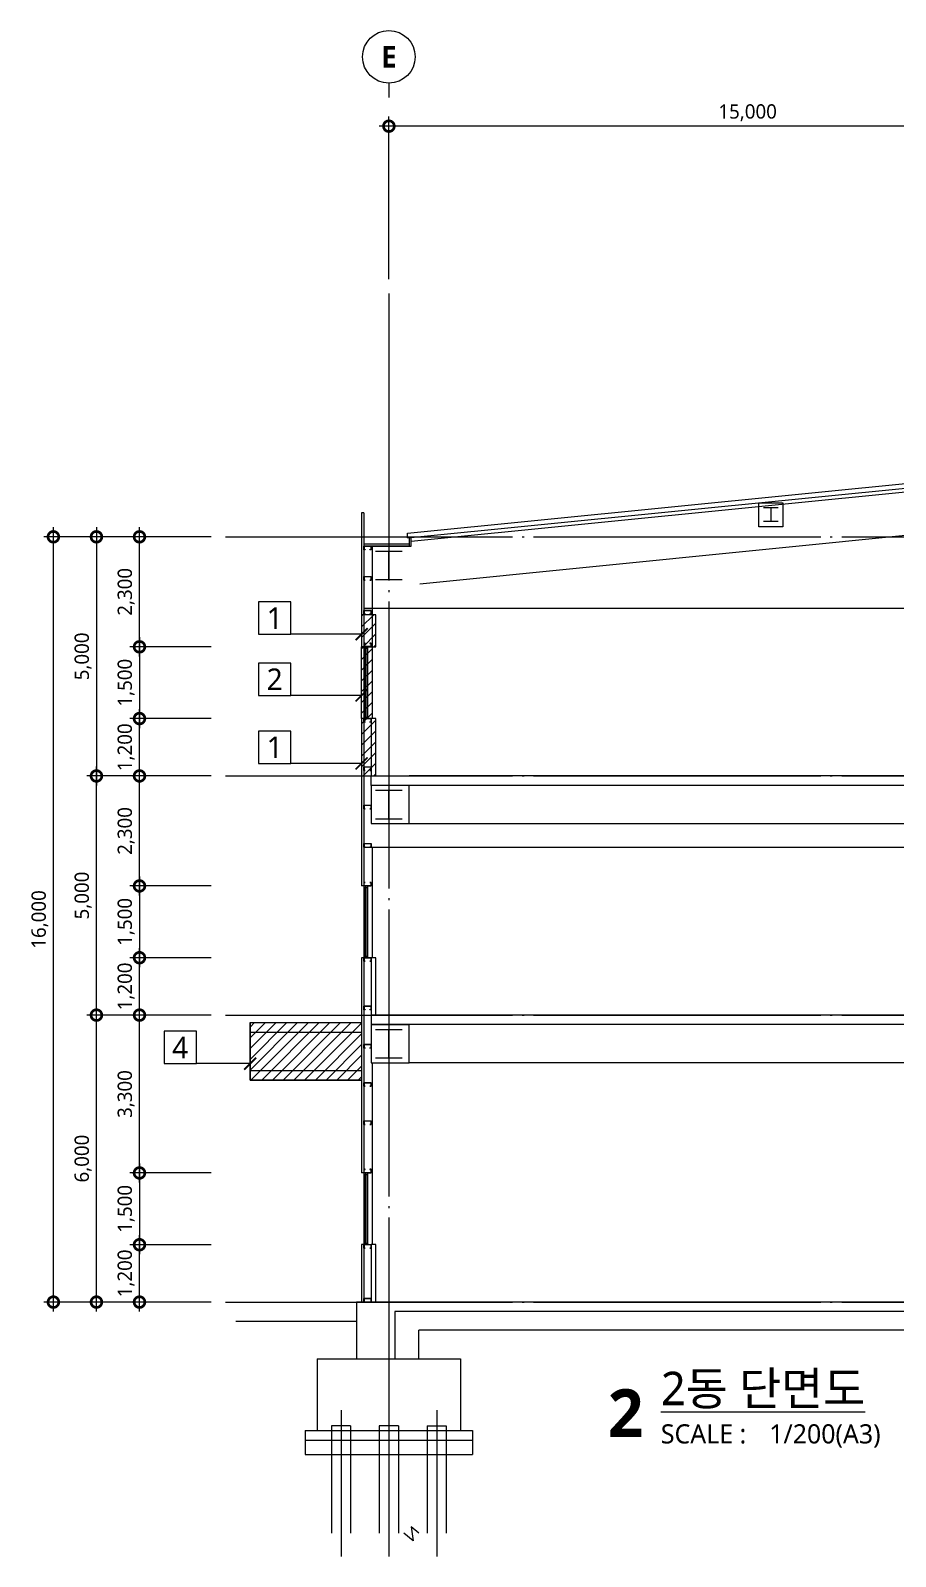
# Model space of a CAD drawing. Header units: millimetres. Extents: x 4650 to 81049, y 2671 to 56844.
# Drawn here: x 47898 to 65980, y 24940 to 56844 of the extents above; entities that cross this region are included whole.
import ezdxf
from ezdxf.enums import TextEntityAlignment as Align
from ezdxf.xclip import XClip

# ---------------------------------------------------------------- set-up
doc = ezdxf.new("R2010")
doc.units = ezdxf.units.MM
doc.header["$LTSCALE"] = 200
doc.header["$XCLIPFRAME"] = 0
doc.linetypes.add('CEN-GAUN', pattern=[32.2, 30, -1, 0.2, -1])
doc.layers.get('DEFPOINTS').update_dxf_attribs({"color": 137})
for name, color, linetype in [('0-S-col', 4, 'Continuous'), ('CEN', 1, 'CEN-GAUN'), ('DIM', 7, 'Continuous'), ('ELE-3', 3, 'Continuous'), ('ELE-4', 4, 'Continuous'), ('ELE-6', 6, 'Continuous'), ('ELE-8', 8, 'Continuous'), ('S-CON', 2, 'Continuous'), ('SYM', 6, 'Continuous'), ('SYM-BUB', 3, 'Continuous'), ('SYM-LEAD', 6, 'Continuous'), ('TEXT', 3, 'Continuous'), ('입면선', 9, 'Continuous'), ('중심선', 1, 'Continuous'), ('철거영역', 6, 'Continuous')]:
    doc.layers.add(name, color=color, linetype=linetype)
doc.styles.add('$0$스타일1', font='malgun.ttf')
doc.styles.add('스타일1', font='malgun.ttf')
doc.styles.add('스타일2', font='malgunbd.ttf')
doc.dimstyles.new('CJA', dxfattribs={"dimscale": 300, "dimtxt": 2.7, "dimasz": 1, "dimexe": 2, "dimexo": 3, "dimgap": 1, "dimtad": 1, "dimdec": 0, "dimzin": 1, "dimdsep": 46, "dimlunit": 6, "dimtxsty": '$0$스타일1', "dimblk": 'CJDOT', "dimcen": 0.09, "dimdle": 1, "dimclrd": 256, "dimclre": 256, "dimclrt": 3, "dimadec": 0, "dimazin": 0, "dimtfac": 1, "dimtdec": 0, "dimtix": 1, "dimtmove": 2, "dimatfit": 3, "dimldrblk": 'CJDOT', "dimfxl": 1, "dimtolj": 1, "dimtzin": 1, "dimarcsym": 0})
doc.dimstyles.new('DIM-QD 1', dxfattribs={"dimtxt": 3, "dimasz": 1.5, "dimexe": 1, "dimexo": 0, "dimgap": 1, "dimtad": 1, "dimdec": 3, "dimdsep": 46, "dimlunit": 6, "dimtxsty": '$0$스타일1', "dimblk1": 'ARCHTICK', "dimblk2": 'ARCHTICK', "dimsah": 1, "dimcen": 0, "dimclrd": 256, "dimclre": 256, "dimclrt": 3, "dimazin": 2, "dimtfac": 1, "dimtdec": 3, "dimtix": 1, "dimtmove": 2, "dimatfit": 3, "dimldrblk": 'ARCHTICK', "dimfxl": 1, "dimtolj": 1, "dimtzin": 0, "dimarcsym": 0})
pattern_1 = [(45, (-1669.581720153801, 58600.00000004956), (-112.2532015133644, 112.2532015133644), [])]

# ---------------------------------------------------------------- blocks, each defined once
blk = doc.blocks.new('NEW_BUB')
at = {"layer": 'SYM-BUB', "color": 6}
blk.add_line((0, 3.000000000000056), (0, 5.68e-14), dxfattribs=at)
blk.add_circle((0, 8.500000000000057), 5.5, dxfattribs=at)
at = {"layer": 'SYM-BUB', "color": 3, "style": '스타일2'}
blk.add_attdef('X', text='', height=4.5, dxfattribs=at).set_placement((0, 8.500000000000057), align=Align.MIDDLE)
blk = doc.blocks.new('I-Center Section')
at = {"layer": '0-S-col', "color": 8, "ltscale": 20}
for p, q in [((8136.574969317757, 16602.98704325481), (7833.356422484787, 16602.98704325478)), ((8136.574969317757, 16315.79153113769), (7833.356422484787, 16315.79153113771)), ((-276.4744467963465, 10700.80980511539), (276.4744467964629, 10700.80980511539)), ((5.820766091346741e-11, 10105.21777651727), (5.820766091346741e-11, 10700.80980511539)), ((-276.4744467963465, 10105.21777651727), (276.4744467964629, 10105.21777651727)), ((-276.4744467964047, 5700.809805115452), (276.4744467964047, 5700.809805115452)), ((0, 5105.217776517326), (0, 5700.809805115452)), ((-276.4744467964047, 5105.217776517326), (276.4744467964047, 5105.217776517326))]:
    blk.add_line(p, q, dxfattribs=at)
at = {"layer": '0-S-col', "color": 8}
for p, q in [((7984.965695901243, 16602.98704325478), (7984.965695901243, 16315.79153113771)), ((-276.4744467963465, 15700.80980511539), (276.4744467964629, 15700.80980511539)), ((5.820766091346741e-11, 15105.21777651727), (5.820766091346741e-11, 15700.80980511539)), ((-276.4744467963465, 15105.21777651727), (276.4744467964629, 15105.21777651727))]:
    blk.add_line(p, q, dxfattribs=at)
at = {"layer": 'ELE-3', "color": 8}
for p, q in [((387.3672922719852, 16075.12820304459), (29999.99999999982, 19036.39147381738)), ((387.3672922720434, 15974.62944683337), (30009.9503719019, 18936.88775479636)), ((-570.0000000000582, 16499.99999999988), (-570.0000000001164, 13699.99999999991)), ((-520.0000000001164, 16499.99999999989), (-570, 16499.99999999991)), ((-520.0000000000582, 16499.99999999988), (-520.0000000000582, 13699.99999999991)), ((387.3672922720434, 15974.62944683337), (387.3672922720434, 16075.1282030446)), ((424.9999999998836, 15846.7551437423), (-520.0000000001164, 15846.7551437423)), ((424.9999999998836, 15804.85800981289), (-520.0000000001164, 15804.85800981289)), ((-425.0000000001746, 13699.99999999991), (-570.0000000001164, 13699.99999999991)), ((-425.0000000000582, 13699.99999999993), (-570.0000000001164, 13699.99999999992)), ((-425.0000000000582, 12199.99999999993), (-570.0000000001164, 12199.99999999991)), ((-570.0000000000582, 12199.99999999992), (-570.0000000000582, 8700)), ((-520.0000000000582, 12199.99999999993), (-520.0000000000582, 8700)), ((-520.0000000000582, 8700), (-570.0000000001746, 8700)), ((-425.0000000001746, 8699.999999999985), (-570.0000000001164, 8699.999999999985)), ((-425.0000000000582, 8700.000000000007), (-570.0000000001164, 8699.999999999993)), ((-520.0000000000582, 7200.000000000015), (-570.0000000001746, 7200)), ((-570, 7200), (-570, 2700.000000000073)), ((-425.0000000000582, 7200), (-570.0000000001164, 7199.999999999985)), ((-520.0000000000582, 7200.000000000007), (-520.0000000000582, 2700.000000000073)), ((-425.0000000001746, 2700.000000000065), (-570.0000000001164, 2700.000000000065)), ((-425.0000000000582, 2700.000000000087), (-570.0000000001164, 2700.000000000073)), ((-570, 1200.000000000065), (-570, 0)), ((-425.0000000000582, 1200.00000000008), (-570.0000000001164, 1200.000000000065)), ((-520.0000000000582, 1200.000000000073), (-520, 0))]:
    blk.add_line(p, q, dxfattribs=at)
at = {"layer": 'ELE-4', "color": 8}
for points in [[(-369.999999999709, 10999.99999999991), (-269.999999999709, 10999.99999999991), (-269.9999999997672, 12199.99999999993), (-369.9999999997672, 12199.99999999993)], [(-369.999999999709, 5999.999999999985), (-269.999999999709, 5999.999999999985), (-269.9999999997672, 7200), (-369.9999999997672, 7200)], [(-369.999999999709, 6.548361852765083e-11), (-269.999999999709, 6.548361852765083e-11), (-269.9999999997672, 1200.00000000008), (-369.9999999997672, 1200.00000000008)]]:
    blk.add_lwpolyline(points, close=True, dxfattribs=at)
at = {"layer": 'ELE-6', "color": 8}
blk.add_lwpolyline([(424.9999999998836, 15804.85800981289), (462.8343263093848, 15804.85800981289), (462.8343263093848, 15982.17615023711), (424.9999999998836, 15982.17615023711)], close=True, dxfattribs=at)
at = {"layer": 'ELE-8', "color": 8}
for p, q in [((-2900.000000000124, 5841.393189415525), (-569.9999999999927, 5841.393189415532)), ((-2900.000000000124, 5841.393189415525), (-2900.000000000124, 4641.393189415525)), ((-2900.000000000124, 5641.393189415525), (-569.9999999999927, 5641.393189415525)), ((-2900.000000000124, 4841.393160812411), (-569.9999999999927, 4841.393160812411)), ((-2900.000000000124, 4641.393189415525), (-569.9999999999927, 4641.393189415525))]:
    blk.add_line(p, q, dxfattribs=at)
at = {"layer": 'S-CON', "color": 8}
for p, q in [((60424.99999999993, 10999.99999999994), (424.9999999998836, 10999.99999999991)), ((60424.99999999993, 10799.99999999994), (424.9999999998836, 10799.99999999991)), ((60424.99999999988, 6000), (424.9999999998254, 5999.999999999971)), ((60424.99999999988, 5800), (424.9999999998254, 5799.999999999971))]:
    blk.add_line(p, q, dxfattribs=at)
at = {"layer": 'S-CON', "color": 8, "ltscale": 20}
for p, q in [((60724.99999999993, -1.455191522836685e-10), (-675.0000000001164, 0)), ((-675.0000000001164, 0), (-675.0000000001164, -1200.000000000029)), ((124.9999999998836, -200.0000000000873), (124.9999999998836, -1200.000000000029)), ((14574.99999999988, -200.0000000001455), (124.9999999998836, -200.0000000001164))]:
    blk.add_line(p, q, dxfattribs=at)
at = {"layer": 'S-CON', "color": 8}
for points in [[(425.0000000001164, 10799.99999999991), (-370, 10803.0137908163), (-370, 10999.99999999991), (424.9999999998836, 10999.99999999991)], [(424.9999999998836, 5999.999999999971), (-370.0000000000582, 5999.999999999978), (-370.0000000000582, 5803.01379081636), (425.0000000000582, 5799.999999999971)]]:
    blk.add_lwpolyline(points, dxfattribs=at)
at = {"layer": '입면선', "color": 8, "ltscale": 20}
for p, q in [((462.8343263093848, 15905.01973991765), (29568.81846356653, 18815.61815364339)), ((646.8811113242991, 15018.93561251825), (29658.37181068543, 17920.08468245438)), ((424.9999999998836, 15800), (-425.0000000001164, 15800)), ((59574.99999999976, 14500.00000000003), (-520.0000000000582, 14500.00000000003)), ((59574.99999999976, 10000.00000000003), (424.9999999999418, 10000.00000000003)), ((59574.99999999976, 9500.00000000003), (-520.0000000000582, 9500.00000000003)), ((59574.9999999997, 5000.000000000087), (424.9999999998836, 5000.000000000087)), ((623.4806597160641, -1185.310730158701), (623.4806597160641, -585.310730158817)), ((14373.480659716, -585.310730158817), (623.4806597160641, -585.310730158817)), ((-1499.49464640487, -1185.310730158701), (1500.50535359513, -1185.310730158701)), ((-1499.49464640487, -1185.310730158701), (-1499.494646404812, -2685.310730158672)), ((1500.50535359513, -1185.310730158701), (1500.505353595072, -2685.310730158701)), ((-1749.494646404812, -2685.310730158672), (1750.50535359513, -2685.310730158701)), ((-1749.49464640487, -2685.310730158672), (-1749.49464640487, -3185.310730158701)), ((-1200.291704944393, -2585.31073015873), (-1200.291704944393, -4835.310730158642)), ((-800.2917049443931, -2585.31073015873), (-1200.291704944393, -2585.31073015873)), ((-800.2917049443931, -2585.31073015873), (-800.2917049443931, -4835.310730158613)), ((-201.5193402839941, -2585.31073015873), (-201.5193402840523, -4835.310730158642)), ((198.4806597160059, -2585.31073015873), (-201.5193402839941, -2585.31073015873)), ((198.4806597160059, -2585.31073015873), (198.4806597159477, -4835.310730158701)), ((799.7082950556069, -2585.31073015873), (799.7082950555487, -4835.310730158672)), ((799.7082950556069, -2585.31073015873), (1199.708295055607, -2585.31073015873)), ((1199.708295055607, -2585.31073015873), (1199.708295055607, -4835.310730158701)), ((1750.50535359513, -2685.310730158701), (1750.50535359513, -3185.310730158672)), ((-1749.494646404812, -2885.310730158701), (1750.50535359513, -2885.310730158701)), ((-1749.494646404928, -3185.310730158701), (1750.505353595072, -3185.310730158701))]:
    blk.add_line(p, q, dxfattribs=at)
at = {"layer": '입면선', "color": 8, "ltscale": 200}
for p, q in [((-350.0000000000582, 15804.85800981289), (-350.0000000001164, 12199.99999999993)), ((-516.999999999709, 13699.99999999991), (-436.9999999996508, 13699.99999999991)), ((-516.9999999997672, 12199.99999999993), (-516.999999999709, 13699.99999999991)), ((-516.999999999709, 13669.99999999991), (-436.9999999996508, 13669.99999999991)), ((-496.999999999709, 12229.99999999993), (-496.9999999997672, 13669.99999999991)), ((-476.999999999709, 13669.99999999991), (-496.9999999997672, 13669.99999999991)), ((-476.999999999709, 12229.99999999993), (-476.999999999709, 13669.99999999991)), ((-436.999999999709, 12199.99999999993), (-436.9999999996508, 13699.99999999991)), ((-516.9999999997672, 12229.99999999993), (-436.999999999709, 12229.99999999993)), ((-516.9999999997672, 12199.99999999993), (-436.999999999709, 12199.99999999993)), ((-350.0000000000582, 9500.000000000036), (-350.0000000000582, 7200)), ((-516.999999999709, 8699.999999999985), (-436.9999999996508, 8699.999999999985)), ((-516.9999999997672, 7200), (-516.999999999709, 8699.999999999985)), ((-516.999999999709, 8669.999999999985), (-436.9999999996508, 8669.999999999985)), ((-496.999999999709, 7230), (-496.9999999997672, 8669.999999999985)), ((-476.999999999709, 8669.999999999985), (-496.9999999997672, 8669.999999999985)), ((-476.999999999709, 7230), (-476.999999999709, 8669.999999999985)), ((-436.999999999709, 7200), (-436.9999999996508, 8699.999999999985)), ((-516.9999999997672, 7230), (-436.999999999709, 7230)), ((-516.9999999997672, 7200), (-436.999999999709, 7200)), ((-350.0000000000582, 5003.013790816389), (-350.0000000000582, 1200.00000000008)), ((-516.999999999709, 2700.000000000065), (-436.9999999996508, 2700.000000000065)), ((-516.9999999997672, 1200.00000000008), (-516.999999999709, 2700.000000000065)), ((-516.999999999709, 2670.000000000065), (-436.9999999996508, 2670.000000000065)), ((-496.999999999709, 1230.00000000008), (-496.9999999997672, 2670.000000000065)), ((-476.999999999709, 2670.000000000065), (-496.9999999997672, 2670.000000000065)), ((-476.999999999709, 1230.00000000008), (-476.999999999709, 2670.000000000065)), ((-436.999999999709, 1200.00000000008), (-436.9999999996508, 2700.000000000065)), ((-516.9999999997672, 1230.00000000008), (-436.999999999709, 1230.00000000008)), ((-516.9999999997672, 1200.00000000008), (-436.999999999709, 1200.00000000008))]:
    blk.add_line(p, q, dxfattribs=at)
at = {"layer": '입면선', "color": 8, "ltscale": 20}
for points in [[(8234.965695901243, 16209.38928719625), (7734.965695901243, 16209.38928719625), (7734.965695901243, 16709.38928719625), (8234.965695901243, 16709.38928719625)], [(425.0000000001164, 10803.0137908163), (-370, 10803.0137908163), (-370, 10003.01379081633), (425.0000000001164, 10003.01379081633)], [(425.0000000000582, 5803.01379081636), (-370.0000000000582, 5803.01379081636), (-370.0000000000582, 5003.013790816389), (425.0000000000582, 5003.013790816389)]]:
    blk.add_lwpolyline(points, close=True, dxfattribs=at)
at = {"layer": '입면선', "color": 8, "ltscale": 200}
for points in [[(-494.5017597410479, 15729.85800981291), (-520, 15729.85800981291), (-520, 15804.85800981291), (-370, 15804.85800981285), (-370, 15729.85800981285), (-395.4982402589521, 15729.85800981291), (-395.4982402589521, 15732.85800981285), (-373, 15732.85800981285), (-373, 15801.85800981285), (-517, 15801.85800981291), (-517, 15732.85800981291), (-494.5017597410479, 15732.85800981291)], [(-494.5017597410479, 15092.77712436223), (-520, 15092.77712436223), (-520, 15167.77712436223), (-370, 15167.77712436218), (-370, 15092.77712436218), (-395.4982402589521, 15092.77712436223), (-395.4982402589521, 15095.77712436218), (-373, 15095.77712436218), (-373, 15164.77712436218), (-517, 15164.77712436223), (-517, 15095.77712436223), (-494.5017597410479, 15095.77712436223)], [(-494.5017597410479, 14385.275766303), (-520, 14385.275766303), (-520, 14460.275766303), (-370, 14460.27576630294), (-370, 14385.27576630294), (-395.4982402589521, 14385.275766303), (-395.4982402589521, 14388.27576630294), (-373, 14388.27576630294), (-373, 14457.27576630294), (-517, 14457.275766303), (-517, 14388.275766303), (-494.5017597410479, 14388.275766303)], [(-494.5017597410479, 13774.99999999992), (-520, 13774.99999999992), (-520, 13699.99999999992), (-370, 13699.99999999998), (-370, 13774.99999999998), (-395.4982402589521, 13774.99999999992), (-395.4982402589521, 13771.99999999998), (-373, 13771.99999999998), (-373, 13702.99999999998), (-517, 13702.99999999992), (-517, 13771.99999999992), (-494.5017597410479, 13771.99999999992)], [(-494.501759740815, 12124.99999999992), (-519.9999999997672, 12124.99999999992), (-519.9999999997672, 12199.99999999992), (-369.9999999997672, 12199.99999999986), (-369.9999999997672, 12124.99999999986), (-395.4982402587193, 12124.99999999992), (-395.4982402587193, 12127.99999999986), (-372.9999999997672, 12127.99999999986), (-372.9999999997672, 12196.99999999986), (-516.9999999997672, 12196.99999999992), (-516.9999999997672, 12127.99999999992), (-494.501759740815, 12127.99999999992)], [(-494.5017597410479, 11111.46904424241), (-520, 11111.46904424241), (-520, 11186.46904424241), (-370, 11186.46904424235), (-370, 11111.46904424235), (-395.4982402589521, 11111.46904424241), (-395.4982402589521, 11114.46904424235), (-373, 11114.46904424235), (-373, 11183.46904424235), (-517, 11183.46904424241), (-517, 11114.46904424241), (-494.5017597410479, 11114.46904424241)], [(-494.5017597410479, 10311.46904424241), (-520, 10311.46904424241), (-520, 10386.46904424241), (-370, 10386.46904424235), (-370, 10311.46904424235), (-395.4982402589521, 10311.46904424241), (-395.4982402589521, 10314.46904424235), (-373, 10314.46904424235), (-373, 10383.46904424235), (-517, 10383.46904424241), (-517, 10314.46904424241), (-494.5017597410479, 10314.46904424241)], [(-494.5017597410479, 9511.46904424241), (-520, 9511.46904424241), (-520, 9586.46904424241), (-370, 9586.469044242353), (-370, 9511.469044242353), (-395.4982402589521, 9511.46904424241), (-395.4982402589521, 9514.469044242353), (-373, 9514.469044242353), (-373, 9583.469044242353), (-517, 9583.46904424241), (-517, 9514.46904424241), (-494.5017597410479, 9514.46904424241)], [(-494.5017597410479, 8774.999999999993), (-520, 8774.999999999993), (-520, 8699.999999999993), (-370, 8700.000000000051), (-370, 8775.000000000051), (-395.4982402589521, 8774.999999999993), (-395.4982402589521, 8772.000000000051), (-373, 8772.000000000051), (-373, 8703.000000000051), (-517, 8702.999999999993), (-517, 8771.999999999993), (-494.5017597410479, 8771.999999999993)], [(-494.501759740815, 7124.999999999993), (-519.9999999997672, 7124.999999999993), (-519.9999999997672, 7199.999999999993), (-369.9999999997672, 7199.999999999935), (-369.9999999997672, 7124.999999999935), (-395.4982402587193, 7124.999999999993), (-395.4982402587193, 7127.999999999935), (-372.9999999997672, 7127.999999999935), (-372.9999999997672, 7196.999999999935), (-516.9999999997672, 7196.999999999993), (-516.9999999997672, 7127.999999999993), (-494.501759740815, 7127.999999999993)], [(-494.5017597410479, 6111.469044242469), (-520, 6111.469044242469), (-520, 6186.469044242469), (-370, 6186.469044242411), (-370, 6111.469044242411), (-395.4982402589521, 6111.469044242469), (-395.4982402589521, 6114.469044242411), (-373, 6114.469044242411), (-373, 6183.469044242411), (-517, 6183.469044242469), (-517, 6114.469044242469), (-494.5017597410479, 6114.469044242469)], [(-494.5017597410479, 5311.469044242469), (-520, 5311.469044242469), (-520, 5386.469044242469), (-370, 5386.469044242411), (-370, 5311.469044242411), (-395.4982402589521, 5311.469044242469), (-395.4982402589521, 5314.469044242411), (-373, 5314.469044242411), (-373, 5383.469044242411), (-517, 5383.469044242469), (-517, 5314.469044242469), (-494.5017597410479, 5314.469044242469)], [(-494.5017597410479, 4511.469044242469), (-520, 4511.469044242469), (-520, 4586.469044242469), (-370, 4586.469044242411), (-370, 4511.469044242411), (-395.4982402589521, 4511.469044242469), (-395.4982402589521, 4514.469044242411), (-373, 4514.469044242411), (-373, 4583.469044242411), (-517, 4583.469044242469), (-517, 4514.469044242469), (-494.5017597410479, 4514.469044242469)], [(-494.5017597410479, 3711.469044242469), (-520, 3711.469044242469), (-520, 3786.469044242469), (-370, 3786.469044242411), (-370, 3711.469044242411), (-395.4982402589521, 3711.469044242469), (-395.4982402589521, 3714.469044242411), (-373, 3714.469044242411), (-373, 3783.469044242411), (-517, 3783.469044242469), (-517, 3714.469044242469), (-494.5017597410479, 3714.469044242469)], [(-494.5017597410479, 2775.000000000073), (-520, 2775.000000000073), (-520, 2700.000000000073), (-370, 2700.000000000131), (-370, 2775.000000000131), (-395.4982402589521, 2775.000000000073), (-395.4982402589521, 2772.000000000131), (-373, 2772.000000000131), (-373, 2703.000000000131), (-517, 2703.000000000073), (-517, 2772.000000000073), (-494.5017597410479, 2772.000000000073)], [(-494.501759740815, 1125.000000000073), (-519.9999999997672, 1125.000000000073), (-519.9999999997672, 1200.000000000073), (-369.9999999997672, 1200.000000000015), (-369.9999999997672, 1125.000000000015), (-395.4982402587193, 1125.000000000073), (-395.4982402587193, 1128.000000000015), (-372.9999999997672, 1128.000000000015), (-372.9999999997672, 1197.000000000015), (-516.9999999997672, 1197.000000000073), (-516.9999999997672, 1128.000000000073), (-494.501759740815, 1128.000000000073)], [(-494.5017597410479, 0), (-520, 0), (-520, 75), (-370, 74.99999999994179), (-370, -5.820766091346741e-11), (-395.4982402589521, 0), (-395.4982402589521, 2.999999999941792), (-373, 2.999999999941792), (-373, 71.99999999994179), (-517, 72), (-517, 3), (-494.5017597410479, 3)]]:
    blk.add_lwpolyline(points, close=True, dxfattribs=at)
at = {"layer": '입면선', "color": 8, "ltscale": 20}
blk.add_lwpolyline([(623.3304960817914, -4835.121215505817), (467.9709309248719, -4697.654356094019), (507.4273855618085, -4990.981282461202), (310.1451123769511, -4835.121215505817)], dxfattribs=at)
at = {"layer": '중심선', "color": 8, "ltscale": 20}
for p, q in [((-1000.291704944393, -2259.012816238013), (-1000.291704944451, -5319.550813998649)), ((-0.2917049443931319, -2259.012816238042), (-0.2917049444513395, -5319.550813998678)), ((999.7082950556069, -2259.012816238072), (999.7082950555487, -5319.550813998707))]:
    blk.add_line(p, q, dxfattribs=at)
at = {"layer": '철거영역', "color": 8}
blk.add_line((-3413.380315991533, -401.0579051141831), (-675.0000000001237, -401.0579051141867), dxfattribs=at)
blk = doc.blocks.new('_DotSmall')
at = {"color": 0, "linetype": 'ByBlock', "const_width": 0.5}
blk.add_lwpolyline([(-0.0625, 0, 1), (0.0625, 0, 1)], format="xyb", close=True, dxfattribs=at)
blk = doc.blocks.new('*D127')
at = {"layer": 'DEFPOINTS', "color": 0, "transparency": 16777216}
for p in [(55389.60659758706, 54844.22729381965), (55389.60659758706, 51344.22729381942), (70389.60659758706, 51344.22729381942)]:
    blk.add_point(p, dxfattribs=at)
at = {"layer": 'DIM', "color": 7, "lineweight": -2, "transparency": 16777216}
for p, q in [((55389.60659758706, 51644.22729381942), (55389.60659758706, 55044.22729381965)), ((70389.60659758706, 51644.22729381942), (70389.60659758706, 55044.22729381965)), ((70589.60659758706, 54844.22729381965), (55189.60659758706, 54844.22729381965))]:
    blk.add_line(p, q, dxfattribs=at)
at = {"layer": 'DIM', "color": 7, "lineweight": -2, "transparency": 16777216, "xscale": 450, "yscale": 450, "zscale": 450, "rotation": 180}
blk.add_blockref('_DotSmall', (55389.60659758706, 54844.22729381965), dxfattribs=at)
at = {"layer": 'DIM', "color": 7, "lineweight": -2, "transparency": 16777216, "xscale": 450, "yscale": 450, "zscale": 450}
blk.add_blockref('_DotSmall', (70389.60659758706, 54844.22729381965), dxfattribs=at)
at = {"layer": 'DIM', "color": 3, "transparency": 16777216, "insert": (62889.60659758706, 55125.20555468922), "char_height": 300, "attachment_point": 5, "style": '스타일1'}
blk.add_mtext('\\A1;15,000', dxfattribs=at)
blk = doc.blocks.new('CJDOT')
blk.add_line((-2, -2.7e-15), (2, 2.7e-15))
at = {"const_width": 0.5}
blk.add_lwpolyline([(-0.25, 0, 1), (0.25, 0, 1)], format="xyb", close=True, dxfattribs=at)
blk = doc.blocks.new('*D128')
at = {"layer": 'DEFPOINTS', "color": 0, "transparency": 16777216}
for p in [(48376.22628159569, 46258.77548379015), (51976.22628159568, 46258.77548379016), (51976.22628159568, 30258.77548379016)]:
    blk.add_point(p, dxfattribs=at)
at = {"layer": 'DIM', "color": 7, "lineweight": -2, "transparency": 16777216}
for p, q in [((48376.22628159569, 30058.77548379016), (48376.22628159569, 46458.77548379015)), ((51676.22628159568, 46258.77548379016), (48176.22628159569, 46258.77548379015)), ((51676.22628159568, 30258.77548379016), (48176.22628159569, 30258.77548379016))]:
    blk.add_line(p, q, dxfattribs=at)
at = {"layer": 'DIM', "color": 7, "lineweight": -2, "transparency": 16777216, "xscale": 450, "yscale": 450, "zscale": 450}
for p, rotation in [((48376.22628159569, 46258.77548379015), 90), ((48376.22628159569, 30258.77548379016), 270)]:
    blk.add_blockref('_DotSmall', p, dxfattribs=dict(at, rotation=rotation))
at = {"layer": 'DIM', "color": 3, "transparency": 16777216, "insert": (48095.24802072612, 38258.77548379014), "char_height": 300, "attachment_point": 5, "rotation": 90, "style": '스타일1'}
blk.add_mtext('\\A1;16,000', dxfattribs=at)
blk = doc.blocks.new('*D129')
at = {"layer": 'DEFPOINTS', "color": 0, "transparency": 16777216}
for p in [(49276.22628159571, 36258.77548379016), (51976.22628159568, 36258.77548379016), (51976.22628159568, 30258.77548379016)]:
    blk.add_point(p, dxfattribs=at)
at = {"layer": 'DIM', "color": 7, "lineweight": -2, "transparency": 16777216}
for p, q in [((49276.22628159571, 30058.77548379016), (49276.22628159571, 36458.77548379016)), ((51676.22628159568, 36258.77548379016), (49076.22628159571, 36258.77548379015)), ((51676.22628159568, 30258.77548379016), (49076.22628159571, 30258.77548379016))]:
    blk.add_line(p, q, dxfattribs=at)
at = {"layer": 'DIM', "color": 7, "lineweight": -2, "transparency": 16777216, "xscale": 450, "yscale": 450, "zscale": 450}
for p, rotation in [((49276.22628159571, 36258.77548379016), 90), ((49276.22628159571, 30258.77548379016), 270)]:
    blk.add_blockref('_DotSmall', p, dxfattribs=dict(at, rotation=rotation))
at = {"layer": 'DIM', "color": 3, "transparency": 16777216, "insert": (48996.06323811744, 33258.77548379014), "char_height": 300, "attachment_point": 5, "rotation": 90, "style": '스타일1'}
blk.add_mtext('\\A1;6,000', dxfattribs=at)
blk = doc.blocks.new('*D130')
at = {"layer": 'DEFPOINTS', "color": 0, "transparency": 16777216}
for p in [(51976.22628159568, 46258.77548379016), (49276.22628159577, 41258.77548379016), (51976.22628159568, 41258.77548379016)]:
    blk.add_point(p, dxfattribs=at)
at = {"layer": 'DIM', "color": 7, "lineweight": -2, "transparency": 16777216}
for p, q in [((49276.22628159577, 46458.77548379016), (49276.22628159577, 41058.77548379016)), ((51676.22628159568, 46258.77548379016), (49076.22628159577, 46258.77548379015)), ((51676.22628159568, 41258.77548379016), (49076.22628159577, 41258.77548379015))]:
    blk.add_line(p, q, dxfattribs=at)
at = {"layer": 'DIM', "color": 7, "lineweight": -2, "transparency": 16777216, "xscale": 450, "yscale": 450, "zscale": 450}
for p, rotation in [((49276.22628159577, 46258.77548379016), 90), ((49276.22628159577, 41258.77548379016), 270)]:
    blk.add_blockref('_DotSmall', p, dxfattribs=dict(at, rotation=rotation))
at = {"layer": 'DIM', "color": 3, "transparency": 16777216, "insert": (48996.0632381175, 43758.77548379014), "char_height": 300, "attachment_point": 5, "rotation": 90, "style": '스타일1'}
blk.add_mtext('\\A1;5,000', dxfattribs=at)
blk = doc.blocks.new('*D131')
at = {"layer": 'DEFPOINTS', "color": 0, "transparency": 16777216}
for p in [(49276.22628159583, 41258.77548379011), (51976.22628159568, 41258.77548379011), (51976.2262815959, 36258.77548379011)]:
    blk.add_point(p, dxfattribs=at)
at = {"layer": 'DIM', "color": 7, "lineweight": -2, "transparency": 16777216}
for p, q in [((51676.22628159568, 41258.77548379011), (49076.22628159582, 41258.7754837901)), ((49276.22628159583, 36058.77548379011), (49276.22628159583, 41458.77548379011)), ((51676.2262815959, 36258.77548379011), (49076.22628159582, 36258.7754837901))]:
    blk.add_line(p, q, dxfattribs=at)
at = {"layer": 'DIM', "color": 7, "lineweight": -2, "transparency": 16777216, "xscale": 450, "yscale": 450, "zscale": 450}
for p, rotation in [((49276.22628159583, 41258.77548379011), 90), ((49276.22628159583, 36258.77548379011), 270)]:
    blk.add_blockref('_DotSmall', p, dxfattribs=dict(at, rotation=rotation))
at = {"layer": 'DIM', "color": 3, "transparency": 16777216, "insert": (48996.06323811756, 38758.77548379009), "char_height": 300, "attachment_point": 5, "rotation": 90, "style": '스타일1'}
blk.add_mtext('\\A1;5,000', dxfattribs=at)
blk = doc.blocks.new('*D132')
at = {"layer": 'DEFPOINTS', "color": 0, "transparency": 16777216}
for p in [(50176.22628159583, 31458.77548379016), (51976.22628159568, 31458.77548379016), (51976.22628159568, 30258.77548379016)]:
    blk.add_point(p, dxfattribs=at)
at = {"layer": 'DIM', "color": 7, "lineweight": -2, "transparency": 16777216}
for p, q in [((50176.22628159583, 30058.77548379016), (50176.22628159583, 31658.77548379016)), ((51676.22628159568, 31458.77548379016), (49976.22628159583, 31458.77548379016)), ((51676.22628159568, 30258.77548379016), (49976.22628159583, 30258.77548379016))]:
    blk.add_line(p, q, dxfattribs=at)
at = {"layer": 'DIM', "color": 7, "lineweight": -2, "transparency": 16777216, "xscale": 450, "yscale": 450, "zscale": 450}
for p, rotation in [((50176.22628159583, 31458.77548379016), 90), ((50176.22628159583, 30258.77548379016), 270)]:
    blk.add_blockref('_DotSmall', p, dxfattribs=dict(at, rotation=rotation))
at = {"layer": 'DIM', "color": 3, "transparency": 16777216, "insert": (49895.24802072626, 30858.77548379014), "char_height": 300, "attachment_point": 5, "rotation": 90, "style": '스타일1'}
blk.add_mtext('\\A1;1,200', dxfattribs=at)
blk = doc.blocks.new('*D133')
at = {"layer": 'DEFPOINTS', "color": 0, "transparency": 16777216}
for p in [(51976.22628159568, 32958.77548379019), (50176.22628159592, 31458.77548379019), (51976.22628159568, 31458.77548379019)]:
    blk.add_point(p, dxfattribs=at)
at = {"layer": 'DIM', "color": 7, "lineweight": -2, "transparency": 16777216}
for p, q in [((51676.22628159568, 32958.77548379019), (49976.22628159592, 32958.77548379019)), ((50176.22628159592, 33158.77548379019), (50176.22628159592, 31258.77548379019)), ((51676.22628159568, 31458.77548379019), (49976.22628159592, 31458.77548379019))]:
    blk.add_line(p, q, dxfattribs=at)
at = {"layer": 'DIM', "color": 7, "lineweight": -2, "transparency": 16777216, "xscale": 450, "yscale": 450, "zscale": 450}
for p, rotation in [((50176.22628159592, 32958.77548379019), 90), ((50176.22628159592, 31458.77548379019), 270)]:
    blk.add_blockref('_DotSmall', p, dxfattribs=dict(at, rotation=rotation))
at = {"layer": 'DIM', "color": 3, "transparency": 16777216, "insert": (49895.24802072634, 32208.77548379016), "char_height": 300, "attachment_point": 5, "rotation": 90, "style": '스타일1'}
blk.add_mtext('\\A1;1,500', dxfattribs=at)
blk = doc.blocks.new('*D134')
at = {"layer": 'DEFPOINTS', "color": 0, "transparency": 16777216}
for p in [(50176.22628159601, 36258.77548379016), (51976.22628159568, 36258.77548379016), (51976.22628159568, 32958.77548379022)]:
    blk.add_point(p, dxfattribs=at)
at = {"layer": 'DIM', "color": 7, "lineweight": -2, "transparency": 16777216}
for p, q in [((50176.22628159601, 32758.77548379021), (50176.22628159601, 36458.77548379016)), ((51676.22628159568, 36258.77548379016), (49976.22628159601, 36258.77548379016)), ((51676.22628159568, 32958.77548379022), (49976.22628159601, 32958.77548379022))]:
    blk.add_line(p, q, dxfattribs=at)
at = {"layer": 'DIM', "color": 7, "lineweight": -2, "transparency": 16777216, "xscale": 450, "yscale": 450, "zscale": 450}
for p, rotation in [((50176.22628159601, 36258.77548379016), 90), ((50176.22628159601, 32958.77548379022), 270)]:
    blk.add_blockref('_DotSmall', p, dxfattribs=dict(at, rotation=rotation))
at = {"layer": 'DIM', "color": 3, "transparency": 16777216, "insert": (49896.06323811773, 34608.77548379017), "char_height": 300, "attachment_point": 5, "rotation": 90, "style": '스타일1'}
blk.add_mtext('\\A1;3,300', dxfattribs=at)
blk = doc.blocks.new('*D135')
at = {"layer": 'DEFPOINTS', "color": 0, "transparency": 16777216}
for p in [(50176.22628159589, 37458.77548379016), (51976.22628159568, 37458.77548379016), (51976.22628159568, 36258.77548379016)]:
    blk.add_point(p, dxfattribs=at)
at = {"layer": 'DIM', "color": 7, "lineweight": -2, "transparency": 16777216}
for p, q in [((50176.22628159589, 36058.77548379016), (50176.22628159589, 37658.77548379016)), ((51676.22628159568, 37458.77548379016), (49976.22628159589, 37458.77548379016)), ((51676.22628159568, 36258.77548379016), (49976.22628159589, 36258.77548379016))]:
    blk.add_line(p, q, dxfattribs=at)
at = {"layer": 'DIM', "color": 7, "lineweight": -2, "transparency": 16777216, "xscale": 450, "yscale": 450, "zscale": 450}
for p, rotation in [((50176.22628159589, 37458.77548379016), 90), ((50176.22628159589, 36258.77548379016), 270)]:
    blk.add_blockref('_DotSmall', p, dxfattribs=dict(at, rotation=rotation))
at = {"layer": 'DIM', "color": 3, "transparency": 16777216, "insert": (49895.24802072631, 36858.77548379014), "char_height": 300, "attachment_point": 5, "rotation": 90, "style": '스타일1'}
blk.add_mtext('\\A1;1,200', dxfattribs=at)
blk = doc.blocks.new('*D136')
at = {"layer": 'DEFPOINTS', "color": 0, "transparency": 16777216}
for p in [(51976.22628159568, 38958.77548379019), (50176.22628159598, 37458.77548379019), (51976.22628159568, 37458.77548379019)]:
    blk.add_point(p, dxfattribs=at)
at = {"layer": 'DIM', "color": 7, "lineweight": -2, "transparency": 16777216}
for p, q in [((51676.22628159568, 38958.77548379019), (49976.22628159598, 38958.77548379019)), ((50176.22628159598, 39158.77548379019), (50176.22628159598, 37258.77548379019)), ((51676.22628159568, 37458.77548379019), (49976.22628159598, 37458.77548379019))]:
    blk.add_line(p, q, dxfattribs=at)
at = {"layer": 'DIM', "color": 7, "lineweight": -2, "transparency": 16777216, "xscale": 450, "yscale": 450, "zscale": 450}
for p, rotation in [((50176.22628159598, 38958.77548379019), 90), ((50176.22628159598, 37458.77548379019), 270)]:
    blk.add_blockref('_DotSmall', p, dxfattribs=dict(at, rotation=rotation))
at = {"layer": 'DIM', "color": 3, "transparency": 16777216, "insert": (49895.2480207264, 38208.77548379017), "char_height": 300, "attachment_point": 5, "rotation": 90, "style": '스타일1'}
blk.add_mtext('\\A1;1,500', dxfattribs=at)
blk = doc.blocks.new('*D137')
at = {"layer": 'DEFPOINTS', "color": 0, "transparency": 16777216}
for p in [(50176.22628159609, 41258.77548379016), (51976.22628159568, 41258.77548379016), (51976.22628159568, 38958.77548379022)]:
    blk.add_point(p, dxfattribs=at)
at = {"layer": 'DIM', "color": 7, "lineweight": -2, "transparency": 16777216}
for p, q in [((51676.22628159568, 41258.77548379016), (49976.22628159609, 41258.77548379016)), ((50176.22628159609, 38758.77548379022), (50176.22628159609, 41458.77548379016)), ((51676.22628159568, 38958.77548379022), (49976.22628159609, 38958.77548379022))]:
    blk.add_line(p, q, dxfattribs=at)
at = {"layer": 'DIM', "color": 7, "lineweight": -2, "transparency": 16777216, "xscale": 450, "yscale": 450, "zscale": 450}
for p, rotation in [((50176.22628159609, 41258.77548379016), 90), ((50176.22628159609, 38958.77548379022), 270)]:
    blk.add_blockref('_DotSmall', p, dxfattribs=dict(at, rotation=rotation))
at = {"layer": 'DIM', "color": 3, "transparency": 16777216, "insert": (49896.06323811782, 40108.77548379017), "char_height": 300, "attachment_point": 5, "rotation": 90, "style": '스타일1'}
blk.add_mtext('\\A1;2,300', dxfattribs=at)
blk = doc.blocks.new('*D138')
at = {"layer": 'DEFPOINTS', "color": 0, "transparency": 16777216}
for p in [(50176.22628159595, 42458.77548379016), (51976.22628159568, 42458.77548379016), (51976.22628159568, 41258.77548379016)]:
    blk.add_point(p, dxfattribs=at)
at = {"layer": 'DIM', "color": 7, "lineweight": -2, "transparency": 16777216}
for p, q in [((51676.22628159568, 42458.77548379016), (49976.22628159595, 42458.77548379016)), ((50176.22628159595, 41058.77548379016), (50176.22628159595, 42658.77548379016)), ((51676.22628159568, 41258.77548379016), (49976.22628159595, 41258.77548379016))]:
    blk.add_line(p, q, dxfattribs=at)
at = {"layer": 'DIM', "color": 7, "lineweight": -2, "transparency": 16777216, "xscale": 450, "yscale": 450, "zscale": 450}
for p, rotation in [((50176.22628159595, 42458.77548379016), 90), ((50176.22628159595, 41258.77548379016), 270)]:
    blk.add_blockref('_DotSmall', p, dxfattribs=dict(at, rotation=rotation))
at = {"layer": 'DIM', "color": 3, "transparency": 16777216, "insert": (49895.24802072637, 41858.77548379014), "char_height": 300, "attachment_point": 5, "rotation": 90, "style": '스타일1'}
blk.add_mtext('\\A1;1,200', dxfattribs=at)
blk = doc.blocks.new('*D139')
at = {"layer": 'DEFPOINTS', "color": 0, "transparency": 16777216}
for p in [(51976.22628159568, 43958.77548379019), (50176.22628159603, 42458.77548379019), (51976.22628159568, 42458.77548379019)]:
    blk.add_point(p, dxfattribs=at)
at = {"layer": 'DIM', "color": 7, "lineweight": -2, "transparency": 16777216}
for p, q in [((50176.22628159603, 44158.77548379019), (50176.22628159603, 42258.77548379019)), ((51676.22628159568, 43958.77548379019), (49976.22628159603, 43958.77548379019)), ((51676.22628159568, 42458.77548379019), (49976.22628159603, 42458.77548379019))]:
    blk.add_line(p, q, dxfattribs=at)
at = {"layer": 'DIM', "color": 7, "lineweight": -2, "transparency": 16777216, "xscale": 450, "yscale": 450, "zscale": 450}
for p, rotation in [((50176.22628159603, 43958.77548379019), 90), ((50176.22628159603, 42458.77548379019), 270)]:
    blk.add_blockref('_DotSmall', p, dxfattribs=dict(at, rotation=rotation))
at = {"layer": 'DIM', "color": 3, "transparency": 16777216, "insert": (49895.24802072646, 43208.77548379017), "char_height": 300, "attachment_point": 5, "rotation": 90, "style": '스타일1'}
blk.add_mtext('\\A1;1,500', dxfattribs=at)
blk = doc.blocks.new('*D140')
at = {"layer": 'DEFPOINTS', "color": 0, "transparency": 16777216}
for p in [(50176.22628159615, 46258.77548379016), (51976.22628159568, 46258.77548379016), (51976.22628159568, 43958.77548379022)]:
    blk.add_point(p, dxfattribs=at)
at = {"layer": 'DIM', "color": 7, "lineweight": -2, "transparency": 16777216}
for p, q in [((50176.22628159615, 43758.77548379022), (50176.22628159615, 46458.77548379016)), ((51676.22628159568, 46258.77548379016), (49976.22628159615, 46258.77548379016)), ((51676.22628159568, 43958.77548379022), (49976.22628159615, 43958.77548379022))]:
    blk.add_line(p, q, dxfattribs=at)
at = {"layer": 'DIM', "color": 7, "lineweight": -2, "transparency": 16777216, "xscale": 450, "yscale": 450, "zscale": 450}
for p, rotation in [((50176.22628159615, 46258.77548379016), 90), ((50176.22628159615, 43958.77548379022), 270)]:
    blk.add_blockref('_DotSmall', p, dxfattribs=dict(at, rotation=rotation))
at = {"layer": 'DIM', "color": 3, "transparency": 16777216, "insert": (49896.06323811788, 45108.77548379017), "char_height": 300, "attachment_point": 5, "rotation": 90, "style": '스타일1'}
blk.add_mtext('\\A1;2,300', dxfattribs=at)
blk = doc.blocks.new('dwgtitle')
at = {"layer": 'SYM', "color": 3, "style": '스타일1'}
blk.add_text('SCALE :', height=4, dxfattribs=at).set_placement((12.24710375211259, -1.397144159683932))
for tag, p, height in [('%%UTITLE', (12.24710375211259, 6.59000000000003), 7), ('1/100', (34.89325502240161, -1.397144159683932), 4)]:
    blk.add_attdef(tag, p, '', height=height, dxfattribs=at)
at = {"layer": 'SYM', "color": 6, "style": '스타일2'}
blk.add_attdef('A', text='', height=10, dxfattribs=at).set_placement((4.894701086981853, 5), align=Align.MIDDLE)
blk = doc.blocks.new('_ARCHTICK')
at = {"color": 0, "linetype": 'ByBlock', "const_width": 0.15}
blk.add_lwpolyline([(-0.5, -0.5), (0.5, 0.5)], dxfattribs=at)

msp = doc.modelspace()

# ---------------------------------------------------------------- hatches: boundary and pattern name
at = {"layer": '철거영역'}
h = msp.add_hatch(dxfattribs=at)
h.set_pattern_fill('ANSI31', color=1, scale=50)
h.set_pattern_definition([(45, (-1669.58172015407, 61301.05790516363), (-112.2532015133644, 112.2532015133644), [])])
h.paths.add_polyline_path([(55119.60659758715, 44629.13040257969), (54819.60659758686, 44629.13040257969), (54819.60659758686, 43959.83338890422), (55119.60659758715, 43959.83338890422)])
h = msp.add_hatch(dxfattribs=at)
h.set_pattern_fill('ANSI31', color=1, scale=50)
h.set_pattern_definition(pattern_1)
h.paths.add_polyline_path([(55039.60659758707, 43959.83338890421), (54819.60659758706, 43959.83338890421), (54819.60659758707, 42459.83338890423), (55039.60659758707, 42459.83338890423)])
h = msp.add_hatch(dxfattribs=at)
h.set_pattern_fill('ANSI31', color=1, scale=50)
h.set_pattern_definition(pattern_1)
h.paths.add_polyline_path([(55119.60659758742, 42459.83338890423), (54819.60659758712, 42459.83338890423), (54819.60659758712, 41258.77548379014), (55119.60659758742, 41258.77548379014)])
h = msp.add_hatch(dxfattribs=at)
h.set_pattern_fill('ANSI31', color=1, scale=50)
h.set_pattern_definition([(45, (-51669.5817201538, -800), (-112.2532015133644, 112.2532015133644), [])])
h.paths.add_polyline_path([(54819.60659758719, 36101.22657831982), (52489.60659758706, 36101.22657831982), (52489.60659758706, 34901.22657831982), (54819.60659758719, 34901.22657831982)])

# ---------------------------------------------------------------- linework, layer by layer
at = {"layer": 'CEN', "linetype": 'CEN-GAUN'}
for p, q in [((55389.60659758706, 51344.22729381942), (55389.60659758706, 27789.97014351368)), ((51976.22628159565, 46258.77548379014), (70347.18488536493, 46258.77548379014)), ((51976.22628159565, 41258.77548379014), (70347.18488536493, 41258.77548379014)), ((51976.22628159565, 36258.77548379014), (70347.18488536493, 36258.77548379014)), ((51976.22628159565, 30258.77548379014), (70347.18488536493, 30258.77548379014))]:
    msp.add_line(p, q, dxfattribs=at)
at = {"layer": '철거영역'}
for points in [[(52664.55239789283, 44222.41050906892), (53339.55239789283, 44222.41050906892), (53339.55239789283, 44897.41050906892), (52664.55239789283, 44897.41050906892)], [(55119.60659758715, 44629.13040257969), (54819.60659758686, 44629.13040257969), (54819.60659758686, 43959.83338890422), (55119.60659758715, 43959.83338890422)], [(52664.5523978931, 42943.16959457705), (53339.5523978931, 42943.16959457705), (53339.5523978931, 43618.16959457705), (52664.5523978931, 43618.16959457705)], [(55119.60659758742, 42459.83338890423), (54819.60659758712, 42459.83338890423), (54819.60659758712, 41258.77548379014), (55119.60659758742, 41258.77548379014)], [(52664.5523978931, 41521.35260395485), (53339.5523978931, 41521.35260395485), (53339.5523978931, 42196.35260395485), (52664.5523978931, 42196.35260395485)], [(52489.60659758706, 36101.22657831982), (54819.60659758719, 36101.22657831982), (54819.60659758719, 34901.22657831982), (52489.60659758706, 34901.22657831982)], [(50690.63669710396, 35245.14737684527), (51365.63669710396, 35245.14737684527), (51365.63669710396, 35920.14737684527), (50690.63669710396, 35920.14737684527)]]:
    msp.add_lwpolyline(points, close=True, dxfattribs=at)
at = {"layer": '철거영역', "color": 4}
msp.add_lwpolyline([(54819.60659758707, 43959.83338890421), (55039.60659758707, 43959.83338890421), (55039.60659758707, 42459.83338890423), (54819.60659758707, 42459.83338890423)], close=True, dxfattribs=at)

# ---------------------------------------------------------------- block references
at = {"layer": 'S-CON', "color": 8}
ref = msp.add_blockref('I-Center Section', (55389.60659758718, 30259.8333889043), dxfattribs=at)
XClip(ref).set_block_clipping_path([(-3199.907044493535, -5821.950898563096), (16290.811682258965, 21084.393904915123)])
at = {"layer": 'SYM', "xscale": 100, "yscale": 100, "zscale": 100}
msp.add_blockref('dwgtitle', (59850.62874456513, 27443.68279818018), dxfattribs=at).add_auto_attribs({'%%UTITLE': '%%U2동 단면도', '1/100': '1/200(A3)', 'A': '2'})
at = {"layer": 'SYM-BUB', "xscale": 100, "yscale": 100, "zscale": 100}
msp.add_blockref('NEW_BUB', (55389.609526711, 55444.22729381965), dxfattribs=at).add_auto_attribs({'X': 'E'})

# ---------------------------------------------------------------- texts
at = {"layer": 'TEXT', "style": '스타일1'}
for s, p in [('1', (53002.05239789283, 44559.91050906892)), ('2', (53002.0523978931, 43280.66959457705)), ('1', (53002.0523978931, 41858.85260395485)), ('4', (51028.13669710396, 35582.64737684527))]:
    msp.add_text(s, height=450.0000000003766, dxfattribs=at).set_placement(p, align=Align.MIDDLE_CENTER)

# ---------------------------------------------------------------- dimensions: what is measured, and where the dimension line sits
at = {"layer": 'DIM'}
for base, p1, p2, angle, picture, middle in [((55389.60659758706, 54844.22729381965), (70389.60659758706, 51344.22729381942), (55389.60659758706, 51344.22729381942), 7.016709298534877e-15, '*D127', (62889.60659758706, 55125.20555468922)), ((48376.22628159569, 46258.77548379015), (51976.22628159565, 30258.77548379014), (51976.22628159565, 46258.77548379014), 270, '*D128', (48095.24802072612, 38258.77548379014)), ((49276.22628159577, 41258.77548379016), (51976.22628159565, 46258.77548379014), (51976.22628159565, 41258.77548379014), 90, '*D130', (48996.0632381175, 43758.77548379014)), ((50176.22628159615, 46258.77548379016), (51976.22628159565, 43958.7754837902), (51976.22628159565, 46258.77548379014), 270, '*D140', (49896.06323811788, 45108.77548379017)), ((50176.22628159603, 42458.77548379019), (51976.22628159565, 43958.77548379017), (51976.22628159565, 42458.77548379017), 90, '*D139', (49895.24802072646, 43208.77548379017)), ((50176.22628159595, 42458.77548379016), (51976.22628159565, 41258.77548379014), (51976.22628159565, 42458.77548379014), 270, '*D138', (49895.24802072637, 41858.77548379014)), ((49276.22628159583, 41258.77548379011), (51976.22628159587, 36258.77548379009), (51976.22628159565, 41258.77548379009), 270, '*D131', (48996.06323811756, 38758.77548379009)), ((50176.22628159609, 41258.77548379016), (51976.22628159565, 38958.7754837902), (51976.22628159565, 41258.77548379014), 270, '*D137', (49896.06323811782, 40108.77548379017)), ((50176.22628159598, 37458.77548379019), (51976.22628159565, 38958.77548379017), (51976.22628159565, 37458.77548379017), 90, '*D136', (49895.2480207264, 38208.77548379017)), ((50176.22628159589, 37458.77548379016), (51976.22628159565, 36258.77548379014), (51976.22628159565, 37458.77548379014), 270, '*D135', (49895.24802072631, 36858.77548379014)), ((49276.22628159571, 36258.77548379016), (51976.22628159565, 30258.77548379014), (51976.22628159565, 36258.77548379014), 270, '*D129', (48996.06323811744, 33258.77548379014)), ((50176.22628159601, 36258.77548379016), (51976.22628159565, 32958.7754837902), (51976.22628159565, 36258.77548379014), 270, '*D134', (49896.06323811773, 34608.77548379017)), ((50176.22628159592, 31458.77548379019), (51976.22628159565, 32958.77548379017), (51976.22628159565, 31458.77548379017), 90, '*D133', (49895.24802072634, 32208.77548379016)), ((50176.22628159583, 31458.77548379016), (51976.22628159565, 30258.77548379014), (51976.22628159565, 31458.77548379014), 270, '*D132', (49895.24802072626, 30858.77548379014))]:
    dim = msp.add_linear_dim(base=base, p1=p1, p2=p2, angle=angle, dimstyle='CJA', override={"dimscale": 100, "dimtxt": 3, "dimasz": 4.5, "dimlunit": 6, "dimtxsty": '스타일1', "dimblk1": 'DotSmall', "dimblk2": 'DotSmall', "dimsah": 1, "dimdle": 2, "dimclrd": 7, "dimclre": 7}, dxfattribs=at)
    dim.commit()
    dim.dimension.update_dxf_attribs({"geometry": picture, "text_midpoint": middle})

# ---------------------------------------------------------------- leaders
at = {"layer": 'SYM-LEAD'}
for points in [[(54819.60659758686, 44222.41050906892), (53339.55239789283, 44222.41050906892), (53326.56250823146, 44222.41050906892)], [(54819.60659758707, 42943.16959457705), (53339.5523978931, 42943.16959457705), (53326.56250823173, 42943.16959457705)], [(54819.60659758712, 41521.35260395485), (53339.5523978931, 41521.35260395485), (53326.56250823173, 41521.35260395485)], [(52489.60659758706, 35245.14737684527), (51365.63669710396, 35245.14737684527), (51352.64680744259, 35245.14737684527)]]:
    msp.add_leader(points, dimstyle='DIM-QD 1', override={"dimscale": 100, "dimasz": 2.5, "dimtad": 0, "dimclrd": 6}, dxfattribs=at)

doc.saveas('drawing.dxf')
